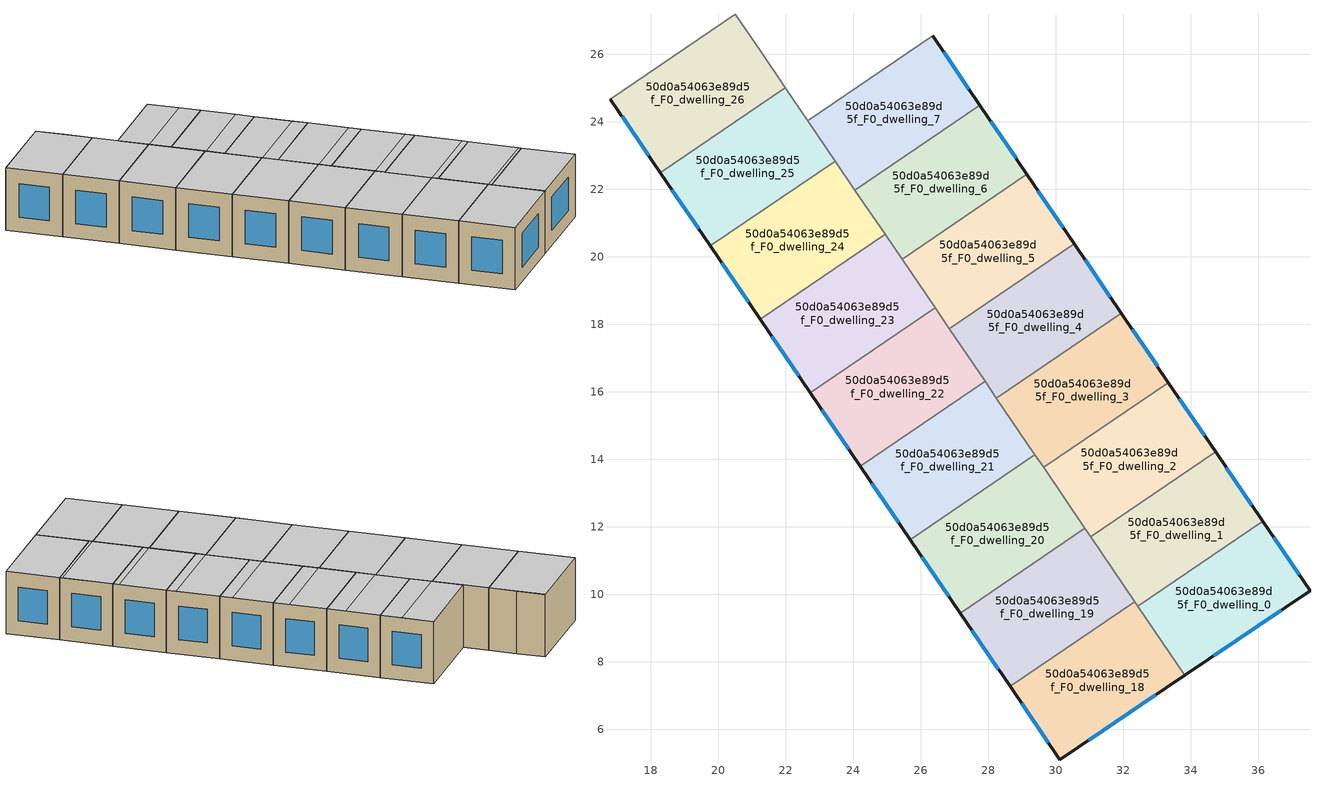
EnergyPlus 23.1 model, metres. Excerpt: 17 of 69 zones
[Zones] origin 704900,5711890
50d0a54063e89d5f_F0_dwelling_0
 floor ground (EU_floor_Construction): 36.13,12.17 37.53,10.11 33.83,7.6 32.43,9.65 z0
 wall outside (EU_wall_Construction): 33.83,7.6 37.53,10.11 36.13,12.17 z0:3
 wall to 50d0a54063e89d5f_F0_dwelling_1 (EU_wall_Construction): 36.13,12.17 32.43,9.65 z0:3
 wall to 50d0a54063e89d5f_F0_dwelling_18 (EU_wall_Construction): 32.43,9.65 33.83,7.6 z0:3
 window (EU_Window_Construction): 37.21,10.59 36.46,11.69 / 34.69,8.18 36.68,9.53 z0.69:2.31
 ceiling to 50d0a54063e89d5f_F1_dwelling_1 (EU_floor_Construction): 37.53,10.11 36.13,12.17 32.44,9.66 33.84,7.61 z3
 ceiling to 50d0a54063e89d5f_F1_dwelling_0 (EU_floor_Construction): 33.84,7.61 32.44,9.66 32.43,9.65 33.83,7.6 z3
50d0a54063e89d5f_F0_dwelling_1
 floor ground (EU_floor_Construction): 34.74,14.22 36.13,12.17 32.43,9.65 31.04,11.71 z0
 wall outside (EU_wall_Construction): 36.13,12.17 34.74,14.22 z0:3
 wall to 50d0a54063e89d5f_F0_dwelling_2 (EU_wall_Construction): 34.74,14.22 31.04,11.71 z0:3
 wall to 50d0a54063e89d5f_F0_dwelling_19 (EU_wall_Construction): 31.04,11.71 32.34,9.79 z0:3
 wall to 50d0a54063e89d5f_F0_dwelling_18 (EU_wall_Construction): 32.34,9.79 32.43,9.65 z0:3
 window (EU_Window_Construction): 35.81,12.65 35.06,13.75 z0.69:2.31
 ceiling to 50d0a54063e89d5f_F1_dwelling_3 (EU_floor_Construction): 36.05,12.3 34.74,14.22 31.04,11.71 32.35,9.78 z3
 ceiling to 50d0a54063e89d5f_F1_dwelling_1 (EU_floor_Construction): 36.13,12.17 36.05,12.3 32.36,9.79 32.44,9.66 z3
50d0a54063e89d5f_F0_dwelling_18
 floor ground (EU_floor_Construction): 32.34,9.79 33.83,7.6 30.12,5.1 28.65,7.27 z0
 wall outside (EU_wall_Construction): 28.65,7.27 30.12,5.1 33.83,7.6 z0:3
 wall to 50d0a54063e89d5f_F0_dwelling_19 (EU_wall_Construction): 32.34,9.79 28.65,7.27 z0:3
 window (EU_Window_Construction): 30.98,5.68 32.97,7.02 / 28.99,6.77 29.78,5.6 z0.69:2.31
 ceiling to 50d0a54063e89d5f_F1_dwelling_0 (EU_floor_Construction): 33.83,7.6 32.35,9.78 28.65,7.27 30.12,5.1 z3
50d0a54063e89d5f_F0_dwelling_19
 floor ground (EU_floor_Construction): 30.86,11.96 32.34,9.79 28.65,7.27 27.17,9.45 z0
 wall outside (EU_wall_Construction): 27.17,9.45 28.65,7.27 z0:3
 wall to 50d0a54063e89d5f_F0_dwelling_20 (EU_wall_Construction): 30.86,11.96 27.17,9.45 z0:3
 wall to 50d0a54063e89d5f_F0_dwelling_2 (EU_wall_Construction): 31.04,11.71 30.86,11.96 z0:3
 window (EU_Window_Construction): 27.51,8.94 28.3,7.77 z0.69:2.31
 ceiling to 50d0a54063e89d5f_F1_dwelling_2 (EU_floor_Construction): 32.34,9.79 30.87,11.96 27.17,9.44 28.65,7.27 z3
50d0a54063e89d5f_F0_dwelling_2
 floor ground (EU_floor_Construction): 33.34,16.28 34.74,14.22 31.04,11.71 29.64,13.76 z0
 wall outside (EU_wall_Construction): 34.74,14.22 33.34,16.28 z0:3
 wall to 50d0a54063e89d5f_F0_dwelling_3 (EU_wall_Construction): 33.34,16.28 29.64,13.76 z0:3
 wall to 50d0a54063e89d5f_F0_dwelling_20 (EU_wall_Construction): 29.64,13.76 30.86,11.96 z0:3
 window (EU_Window_Construction): 34.41,14.7 33.66,15.8 z0.69:2.31
 ceiling to 50d0a54063e89d5f_F1_dwelling_5 (EU_floor_Construction): 34.57,14.47 33.34,16.28 29.64,13.76 30.87,11.96 z3
 ceiling to 50d0a54063e89d5f_F1_dwelling_3 (EU_floor_Construction): 34.74,14.22 34.57,14.47 30.87,11.96 31.04,11.71 z3
50d0a54063e89d5f_F0_dwelling_20
 floor ground (EU_floor_Construction): 29.38,14.14 30.86,11.96 27.17,9.45 25.69,11.62 z0
 wall outside (EU_wall_Construction): 25.69,11.62 27.17,9.45 z0:3
 wall to 50d0a54063e89d5f_F0_dwelling_21 (EU_wall_Construction): 29.38,14.14 25.69,11.62 z0:3
 wall to 50d0a54063e89d5f_F0_dwelling_3 (EU_wall_Construction): 29.64,13.76 29.38,14.14 z0:3
 window (EU_Window_Construction): 26.03,11.12 26.82,9.95 z0.69:2.31
 ceiling to 50d0a54063e89d5f_F1_dwelling_4 (EU_floor_Construction): 30.86,11.96 29.39,14.13 25.69,11.62 27.17,9.45 z3
50d0a54063e89d5f_F0_dwelling_21
 floor ground (EU_floor_Construction): 27.9,16.31 29.38,14.14 25.69,11.62 24.2,13.8 z0
 wall outside (EU_wall_Construction): 24.2,13.8 25.69,11.62 z0:3
 wall to 50d0a54063e89d5f_F0_dwelling_22 (EU_wall_Construction): 27.9,16.31 24.2,13.8 z0:3
 wall to 50d0a54063e89d5f_F0_dwelling_3 (EU_wall_Construction): 29.38,14.14 28.24,15.82 z0:3
 wall to 50d0a54063e89d5f_F0_dwelling_4 (EU_wall_Construction): 28.24,15.82 27.9,16.31 z0:3
 window (EU_Window_Construction): 24.55,13.29 25.34,12.13 z0.69:2.31
 ceiling adiabatic (EU_roof_Construction): 29.38,14.14 27.91,16.31 24.21,13.79 25.69,11.62 z3
50d0a54063e89d5f_F0_dwelling_22
 floor ground (EU_floor_Construction): 26.42,18.49 27.9,16.31 24.2,13.8 22.72,15.97 z0
 wall outside (EU_wall_Construction): 22.72,15.97 24.2,13.8 z0:3
 wall to 50d0a54063e89d5f_F0_dwelling_23 (EU_wall_Construction): 26.42,18.49 22.72,15.97 z0:3
 wall to 50d0a54063e89d5f_F0_dwelling_4 (EU_wall_Construction): 27.9,16.31 26.84,17.87 z0:3
 wall to 50d0a54063e89d5f_F0_dwelling_5 (EU_wall_Construction): 26.84,17.87 26.42,18.49 z0:3
 window (EU_Window_Construction): 23.07,15.47 23.86,14.3 z0.69:2.31
 ceiling adiabatic (EU_roof_Construction): 27.9,16.31 26.43,18.48 22.72,15.97 24.2,13.8 z3
50d0a54063e89d5f_F0_dwelling_23
 floor ground (EU_floor_Construction): 24.94,20.67 26.42,18.49 22.72,15.97 21.24,18.15 z0
 wall outside (EU_wall_Construction): 21.24,18.15 22.72,15.97 z0:3
 wall to 50d0a54063e89d5f_F0_dwelling_24 (EU_wall_Construction): 24.94,20.67 21.24,18.15 z0:3
 wall to 50d0a54063e89d5f_F0_dwelling_5 (EU_wall_Construction): 26.42,18.49 25.45,19.92 z0:3
 wall to 50d0a54063e89d5f_F0_dwelling_6 (EU_wall_Construction): 25.45,19.92 24.95,20.66 z0:3
 window (EU_Window_Construction): 21.59,17.65 22.38,16.48 z0.69:2.31
 ceiling to 50d0a54063e89d5f_F1_dwelling_10 (EU_floor_Construction): 26.42,18.49 24.95,20.66 21.25,18.14 22.73,15.97 z3
50d0a54063e89d5f_F0_dwelling_24
 floor ground (EU_floor_Construction): 23.46,22.84 24.94,20.67 21.24,18.15 19.77,20.32 z0
 wall outside (EU_wall_Construction): 19.77,20.32 21.24,18.15 z0:3
 wall to 50d0a54063e89d5f_F0_dwelling_25 (EU_wall_Construction): 23.46,22.84 19.77,20.32 z0:3
 wall to 50d0a54063e89d5f_F0_dwelling_6 (EU_wall_Construction): 24.94,20.67 24.05,21.98 z0:3
 wall to 50d0a54063e89d5f_F0_dwelling_7 (EU_wall_Construction): 24.05,21.98 23.46,22.84 z0:3
 window (EU_Window_Construction): 20.11,19.82 20.9,18.65 z0.69:2.31
 ceiling to 50d0a54063e89d5f_F1_dwelling_12 (EU_floor_Construction): 24.94,20.67 23.47,22.83 19.77,20.32 21.24,18.15 z3
50d0a54063e89d5f_F0_dwelling_25
 floor ground (EU_floor_Construction): 21.99,25.01 23.46,22.84 19.77,20.32 18.29,22.5 z0
 wall outside (EU_wall_Construction): 18.29,22.5 19.77,20.32 z0:3
 wall to 50d0a54063e89d5f_F0_dwelling_26 (EU_wall_Construction): 21.99,25.01 18.29,22.5 z0:3
 wall to 50d0a54063e89d5f_F0_dwelling_7 (EU_wall_Construction): 23.46,22.84 22.65,24.03 z0:3
 wall to 50d0a54063e89d5f_F0_dwelling_8 (EU_wall_Construction): 22.65,24.03 21.99,25.01 z0:3
 window (EU_Window_Construction): 18.63,22 19.42,20.83 z0.69:2.31
 ceiling to 50d0a54063e89d5f_F1_dwelling_14 (EU_floor_Construction): 23.46,22.84 21.99,25.01 18.29,22.49 19.77,20.32 z3
50d0a54063e89d5f_F0_dwelling_26
 floor ground (EU_floor_Construction): 20.51,27.19 21.99,25.01 18.29,22.5 16.81,24.67 z0
 wall outside (EU_wall_Construction): 16.81,24.67 18.29,22.5 z0:3
 wall to 50d0a54063e89d5f_F0_dwelling_27 (EU_wall_Construction): 20.51,27.19 16.81,24.67 z0:3
 wall to 50d0a54063e89d5f_F0_dwelling_9 (EU_wall_Construction): 21.26,26.09 20.51,27.19 z0:3
 wall to 50d0a54063e89d5f_F0_dwelling_8 (EU_wall_Construction): 21.99,25.01 21.26,26.09 z0:3
 window (EU_Window_Construction): 17.15,24.17 17.94,23 z0.69:2.31
 ceiling to 50d0a54063e89d5f_F1_dwelling_16 (EU_floor_Construction): 21.99,25.01 20.51,27.18 16.81,24.67 18.29,22.5 z3
50d0a54063e89d5f_F0_dwelling_3
 floor ground (EU_floor_Construction): 31.94,18.33 33.34,16.28 29.64,13.76 28.24,15.82 z0
 wall outside (EU_wall_Construction): 33.34,16.28 31.94,18.33 z0:3
 wall to 50d0a54063e89d5f_F0_dwelling_4 (EU_wall_Construction): 31.94,18.33 28.24,15.82 z0:3
 window (EU_Window_Construction): 33.02,16.75 32.27,17.86 z0.69:2.31
 ceiling to 50d0a54063e89d5f_F1_dwelling_7 (EU_floor_Construction): 33.09,16.65 31.94,18.33 28.24,15.82 29.39,14.13 z3
 ceiling to 50d0a54063e89d5f_F1_dwelling_5 (EU_floor_Construction): 33.34,16.28 33.09,16.65 29.39,14.13 29.64,13.76 z3
50d0a54063e89d5f_F0_dwelling_4
 floor ground (EU_floor_Construction): 30.55,20.39 31.94,18.33 28.24,15.82 26.84,17.87 z0
 wall outside (EU_wall_Construction): 31.94,18.33 30.55,20.39 z0:3
 wall to 50d0a54063e89d5f_F0_dwelling_5 (EU_wall_Construction): 30.55,20.39 26.84,17.87 z0:3
 window (EU_Window_Construction): 31.62,18.81 30.87,19.91 z0.69:2.31
 ceiling to 50d0a54063e89d5f_F1_dwelling_9 (EU_floor_Construction): 31.61,18.82 30.54,20.39 26.85,17.87 27.91,16.31 z3
 ceiling to 50d0a54063e89d5f_F1_dwelling_7 (EU_floor_Construction): 31.94,18.33 31.61,18.82 27.91,16.31 28.24,15.82 z3
50d0a54063e89d5f_F0_dwelling_5
 floor ground (EU_floor_Construction): 29.15,22.44 30.55,20.39 26.84,17.87 25.45,19.92 z0
 wall outside (EU_wall_Construction): 30.55,20.39 29.15,22.44 z0:3
 wall to 50d0a54063e89d5f_F0_dwelling_6 (EU_wall_Construction): 29.15,22.44 25.45,19.92 z0:3
 window (EU_Window_Construction): 30.22,20.86 29.47,21.97 z0.69:2.31
 ceiling to 50d0a54063e89d5f_F1_dwelling_11 (EU_floor_Construction): 30.13,21 29.15,22.44 25.45,19.93 26.43,18.48 z3
 ceiling to 50d0a54063e89d5f_F1_dwelling_9 (EU_floor_Construction): 30.54,20.39 30.13,21 26.43,18.48 26.85,17.87 z3
50d0a54063e89d5f_F0_dwelling_6
 floor ground (EU_floor_Construction): 27.75,24.5 29.15,22.44 25.45,19.92 24.05,21.98 z0
 wall outside (EU_wall_Construction): 29.15,22.44 27.75,24.5 z0:3
 wall to 50d0a54063e89d5f_F0_dwelling_7 (EU_wall_Construction): 27.75,24.5 24.05,21.98 z0:3
 window (EU_Window_Construction): 28.82,22.92 28.07,24.02 z0.69:2.31
 ceiling to 50d0a54063e89d5f_F1_dwelling_13 (EU_floor_Construction): 28.65,23.17 27.75,24.5 24.05,21.98 24.95,20.66 z3
 ceiling to 50d0a54063e89d5f_F1_dwelling_11 (EU_floor_Construction): 29.15,22.44 28.65,23.17 24.95,20.66 25.45,19.93 z3
50d0a54063e89d5f_F0_dwelling_7
 floor ground (EU_floor_Construction): 26.35,26.55 27.75,24.5 24.05,21.98 22.65,24.03 z0
 wall outside (EU_wall_Construction): 27.75,24.5 26.35,26.55 z0:3
 wall to 50d0a54063e89d5f_F0_dwelling_8 (EU_wall_Construction): 26.35,26.55 22.65,24.03 z0:3
 window (EU_Window_Construction): 27.43,24.97 26.68,26.07 z0.69:2.31
 ceiling to 50d0a54063e89d5f_F1_dwelling_15 (EU_floor_Construction): 27.17,25.35 26.35,26.55 22.65,24.03 23.47,22.83 z3
 ceiling to 50d0a54063e89d5f_F1_dwelling_13 (EU_floor_Construction): 27.75,24.5 27.17,25.35 23.47,22.83 24.05,21.98 z3
[Building]
EU S2 Campaign: North Axis=0; Terrain=City; Solar Distribution=FullExterior
[Site:Location]
London: Latitude=51.5; Longitude=-0.5; Time Zone=0; Elevation=25
[SizingPeriod:WeatherFileDays]
AnnualSizingPeriod: Begin Month=1; Begin Day of Month=1; End Month=12; End Day of Month=31; Day of Week for Start Day=Monday; Use Weather File Daylight Saving Period=No; Use Weather File Rain and Snow Indicators=No
[MATERIAL]
EU_InternalMass_Material: Roughness=MediumRough; Thickness=0.1; Conductivity=1; Density=1800; Specific Heat=900; Thermal Absorptance=0.9; Solar Absorptance=0.7; Visible Absorptance=0.7
[MATERIAL:NOMASS] Roughness=MediumRough; Thermal Absorptance=0.9; Solar Absorptance=0.7; Visible Absorptance=0.7
Name | Thermal Resistance
EU_wall_NoMass | 0.635353
EU_roof_NoMass | 0.675062
EU_floor_NoMass | 1.96382
[WINDOWMATERIAL:SIMPLEGLAZINGSYSTEM]
EU_Window_SimpleGlazing: UFactor=2.96269; Solar Heat Gain Coefficient=0.76; Visible Transmittance=0.76
[CONSTRUCTION]
EU_wall_Construction: EU_wall_NoMass
EU_roof_Construction: EU_roof_NoMass
EU_floor_Construction: EU_floor_NoMass
EU_InternalMass_Construction: EU_InternalMass_Material
EU_Window_Construction: EU_Window_SimpleGlazing
[ZONE] Type=1; Multiplier=1; Ceiling Height=autocalculate; Floor Area=autocalculate; Part of Total Floor Area=Yes
Name | Volume
50d0a54063e89d5f_F0_dwelling_0 | 33.3567
50d0a54063e89d5f_F0_dwelling_1; 50d0a54063e89d5f_F0_dwelling_5; 50d0a54063e89d5f_F0_dwelling_6 | 33.3516
50d0a54063e89d5f_F0_dwelling_18 | 35.3145
50d0a54063e89d5f_F0_dwelling_19 | 35.3064
50d0a54063e89d5f_F0_dwelling_2 | 33.3435
50d0a54063e89d5f_F0_dwelling_20 | 35.3108
50d0a54063e89d5f_F0_dwelling_21 | 35.3181
50d0a54063e89d5f_F0_dwelling_22 | 35.3101
50d0a54063e89d5f_F0_dwelling_23 | 35.3093
50d0a54063e89d5f_F0_dwelling_24; 50d0a54063e89d5f_F0_dwelling_25 | 35.3071
50d0a54063e89d5f_F0_dwelling_26 | 35.3057
50d0a54063e89d5f_F0_dwelling_3 | 33.3545
50d0a54063e89d5f_F0_dwelling_4; 50d0a54063e89d5f_F0_dwelling_7 | 33.3442
[INTERNALMASS] Construction=EU_InternalMass_Construction
Name | Zone or ZoneList | Surface Area
50d0a54063e89d5f_F0_dwelling_0_EU_InternalMass | 50d0a54063e89d5f_F0_dwelling_0 | 11.1187
50d0a54063e89d5f_F0_dwelling_1_EU_InternalMass | 50d0a54063e89d5f_F0_dwelling_1 | 11.1172
50d0a54063e89d5f_F0_dwelling_2_EU_InternalMass | 50d0a54063e89d5f_F0_dwelling_2 | 11.1147
50d0a54063e89d5f_F0_dwelling_3_EU_InternalMass | 50d0a54063e89d5f_F0_dwelling_3 | 11.1184
50d0a54063e89d5f_F0_dwelling_4_EU_InternalMass | 50d0a54063e89d5f_F0_dwelling_4 | 11.1147
50d0a54063e89d5f_F0_dwelling_5_EU_InternalMass | 50d0a54063e89d5f_F0_dwelling_5 | 11.1172
50d0a54063e89d5f_F0_dwelling_6_EU_InternalMass | 50d0a54063e89d5f_F0_dwelling_6 | 11.1174
50d0a54063e89d5f_F0_dwelling_7_EU_InternalMass | 50d0a54063e89d5f_F0_dwelling_7 | 11.1149
50d0a54063e89d5f_F0_dwelling_18_EU_InternalMass | 50d0a54063e89d5f_F0_dwelling_18 | 11.7716
50d0a54063e89d5f_F0_dwelling_19_EU_InternalMass | 50d0a54063e89d5f_F0_dwelling_19 | 11.7689
50d0a54063e89d5f_F0_dwelling_20_EU_InternalMass | 50d0a54063e89d5f_F0_dwelling_20 | 11.7701
50d0a54063e89d5f_F0_dwelling_21_EU_InternalMass | 50d0a54063e89d5f_F0_dwelling_21 | 11.7727
50d0a54063e89d5f_F0_dwelling_22_EU_InternalMass | 50d0a54063e89d5f_F0_dwelling_22 | 11.7701
50d0a54063e89d5f_F0_dwelling_23_EU_InternalMass | 50d0a54063e89d5f_F0_dwelling_23 | 11.7699
50d0a54063e89d5f_F0_dwelling_24_EU_InternalMass | 50d0a54063e89d5f_F0_dwelling_24 | 11.7688
50d0a54063e89d5f_F0_dwelling_25_EU_InternalMass | 50d0a54063e89d5f_F0_dwelling_25 | 11.7688
50d0a54063e89d5f_F0_dwelling_26_EU_InternalMass | 50d0a54063e89d5f_F0_dwelling_26 | 11.7687
[OTHEREQUIPMENT] Fuel Type=Electricity; Design Level Calculation Method=Watts/Area; Power per Zone Floor Area=1; Fraction Latent=0; Fraction Radiant=0; Fraction Lost=0; Carbon Dioxide Generation Rate=0; EndUse Subcategory=EU_Step8_InternalGains
Name | Zone or ZoneList or Space or SpaceList | Schedule
EU_Step8_InternalGain_50d0a54063e89d5f_F0_dwelling_0_f000 | 50d0a54063e89d5f_F0_dwelling_0 | EU_Step8_GainSchedule_50d0a54063e89d5f_F0_dwelling_0_f000
EU_Step8_InternalGain_50d0a54063e89d5f_F0_dwelling_1_f000 | 50d0a54063e89d5f_F0_dwelling_1 | EU_Step8_GainSchedule_50d0a54063e89d5f_F0_dwelling_1_f000
EU_Step8_InternalGain_50d0a54063e89d5f_F0_dwelling_2_f000 | 50d0a54063e89d5f_F0_dwelling_2 | EU_Step8_GainSchedule_50d0a54063e89d5f_F0_dwelling_2_f000
EU_Step8_InternalGain_50d0a54063e89d5f_F0_dwelling_3_f000 | 50d0a54063e89d5f_F0_dwelling_3 | EU_Step8_GainSchedule_50d0a54063e89d5f_F0_dwelling_3_f000
EU_Step8_InternalGain_50d0a54063e89d5f_F0_dwelling_4_f000 | 50d0a54063e89d5f_F0_dwelling_4 | EU_Step8_GainSchedule_50d0a54063e89d5f_F0_dwelling_4_f000
EU_Step8_InternalGain_50d0a54063e89d5f_F0_dwelling_5_f000 | 50d0a54063e89d5f_F0_dwelling_5 | EU_Step8_GainSchedule_50d0a54063e89d5f_F0_dwelling_5_f000
EU_Step8_InternalGain_50d0a54063e89d5f_F0_dwelling_6_f000 | 50d0a54063e89d5f_F0_dwelling_6 | EU_Step8_GainSchedule_50d0a54063e89d5f_F0_dwelling_6_f000
EU_Step8_InternalGain_50d0a54063e89d5f_F0_dwelling_7_f000 | 50d0a54063e89d5f_F0_dwelling_7 | EU_Step8_GainSchedule_50d0a54063e89d5f_F0_dwelling_7_f000
EU_Step8_InternalGain_50d0a54063e89d5f_F0_dwelling_18_f000 | 50d0a54063e89d5f_F0_dwelling_18 | EU_Step8_GainSchedule_50d0a54063e89d5f_F0_dwelling_18_f000
EU_Step8_InternalGain_50d0a54063e89d5f_F0_dwelling_19_f000 | 50d0a54063e89d5f_F0_dwelling_19 | EU_Step8_GainSchedule_50d0a54063e89d5f_F0_dwelling_19_f000
EU_Step8_InternalGain_50d0a54063e89d5f_F0_dwelling_20_f000 | 50d0a54063e89d5f_F0_dwelling_20 | EU_Step8_GainSchedule_50d0a54063e89d5f_F0_dwelling_20_f000
EU_Step8_InternalGain_50d0a54063e89d5f_F0_dwelling_21_f000 | 50d0a54063e89d5f_F0_dwelling_21 | EU_Step8_GainSchedule_50d0a54063e89d5f_F0_dwelling_21_f000
EU_Step8_InternalGain_50d0a54063e89d5f_F0_dwelling_22_f000 | 50d0a54063e89d5f_F0_dwelling_22 | EU_Step8_GainSchedule_50d0a54063e89d5f_F0_dwelling_22_f000
EU_Step8_InternalGain_50d0a54063e89d5f_F0_dwelling_23_f000 | 50d0a54063e89d5f_F0_dwelling_23 | EU_Step8_GainSchedule_50d0a54063e89d5f_F0_dwelling_23_f000
EU_Step8_InternalGain_50d0a54063e89d5f_F0_dwelling_24_f000 | 50d0a54063e89d5f_F0_dwelling_24 | EU_Step8_GainSchedule_50d0a54063e89d5f_F0_dwelling_24_f000
EU_Step8_InternalGain_50d0a54063e89d5f_F0_dwelling_25_f000 | 50d0a54063e89d5f_F0_dwelling_25 | EU_Step8_GainSchedule_50d0a54063e89d5f_F0_dwelling_25_f000
EU_Step8_InternalGain_50d0a54063e89d5f_F0_dwelling_26_f000 | 50d0a54063e89d5f_F0_dwelling_26 | EU_Step8_GainSchedule_50d0a54063e89d5f_F0_dwelling_26_f000
[ZONEVENTILATION:DESIGNFLOWRATE] Schedule=EU_AlwaysOn; Design Flow Rate Calculation Method=AirChanges/Hour; Air Changes per Hour=0.555504; Ventilation Type=Natural; Fan Pressure Rise=0; Fan Total Efficiency=1; Constant Term Coefficient=1; Temperature Term Coefficient=0; Velocity Term Coefficient=0; Velocity Squared Term Coefficient=0; Minimum Indoor Temperature=-100; Maximum Indoor Temperature=100; Delta Temperature=-100; Minimum Outdoor Temperature=-100; Maximum Outdoor Temperature=100; Maximum Wind Speed=40
Name | Zone or ZoneList or Space or SpaceList
EU_ConstantAir_50d0a54063e89d5f_F0_dwelling_0 | 50d0a54063e89d5f_F0_dwelling_0
EU_ConstantAir_50d0a54063e89d5f_F0_dwelling_1 | 50d0a54063e89d5f_F0_dwelling_1
EU_ConstantAir_50d0a54063e89d5f_F0_dwelling_2 | 50d0a54063e89d5f_F0_dwelling_2
EU_ConstantAir_50d0a54063e89d5f_F0_dwelling_3 | 50d0a54063e89d5f_F0_dwelling_3
EU_ConstantAir_50d0a54063e89d5f_F0_dwelling_4 | 50d0a54063e89d5f_F0_dwelling_4
EU_ConstantAir_50d0a54063e89d5f_F0_dwelling_5 | 50d0a54063e89d5f_F0_dwelling_5
EU_ConstantAir_50d0a54063e89d5f_F0_dwelling_6 | 50d0a54063e89d5f_F0_dwelling_6
EU_ConstantAir_50d0a54063e89d5f_F0_dwelling_7 | 50d0a54063e89d5f_F0_dwelling_7
EU_ConstantAir_50d0a54063e89d5f_F0_dwelling_18 | 50d0a54063e89d5f_F0_dwelling_18
EU_ConstantAir_50d0a54063e89d5f_F0_dwelling_19 | 50d0a54063e89d5f_F0_dwelling_19
EU_ConstantAir_50d0a54063e89d5f_F0_dwelling_20 | 50d0a54063e89d5f_F0_dwelling_20
EU_ConstantAir_50d0a54063e89d5f_F0_dwelling_21 | 50d0a54063e89d5f_F0_dwelling_21
EU_ConstantAir_50d0a54063e89d5f_F0_dwelling_22 | 50d0a54063e89d5f_F0_dwelling_22
EU_ConstantAir_50d0a54063e89d5f_F0_dwelling_23 | 50d0a54063e89d5f_F0_dwelling_23
EU_ConstantAir_50d0a54063e89d5f_F0_dwelling_24 | 50d0a54063e89d5f_F0_dwelling_24
EU_ConstantAir_50d0a54063e89d5f_F0_dwelling_25 | 50d0a54063e89d5f_F0_dwelling_25
EU_ConstantAir_50d0a54063e89d5f_F0_dwelling_26 | 50d0a54063e89d5f_F0_dwelling_26
[HVACTEMPLATE:THERMOSTAT] Constant Heating Setpoint=20; Constant Cooling Setpoint=50
EU_HeatOnly_50d0a54063e89d5f_F0_dwelling_0; EU_HeatOnly_50d0a54063e89d5f_F0_dwelling_1; EU_HeatOnly_50d0a54063e89d5f_F0_dwelling_2; EU_HeatOnly_50d0a54063e89d5f_F0_dwelling_3; EU_HeatOnly_50d0a54063e89d5f_F0_dwelling_4; EU_HeatOnly_50d0a54063e89d5f_F0_dwelling_5; EU_HeatOnly_50d0a54063e89d5f_F0_dwelling_6; EU_HeatOnly_50d0a54063e89d5f_F0_dwelling_7; EU_HeatOnly_50d0a54063e89d5f_F0_dwelling_8; EU_HeatOnly_50d0a54063e89d5f_F0_dwelling_9; EU_HeatOnly_50d0a54063e89d5f_F0_dwelling_10; EU_HeatOnly_50d0a54063e89d5f_F0_dwelling_11; EU_HeatOnly_50d0a54063e89d5f_F0_dwelling_12; EU_HeatOnly_50d0a54063e89d5f_F0_dwelling_13; EU_HeatOnly_50d0a54063e89d5f_F0_dwelling_14; EU_HeatOnly_50d0a54063e89d5f_F0_dwelling_15; EU_HeatOnly_50d0a54063e89d5f_F0_dwelling_16; EU_HeatOnly_50d0a54063e89d5f_F0_dwelling_17; EU_HeatOnly_50d0a54063e89d5f_F0_dwelling_18; EU_HeatOnly_50d0a54063e89d5f_F0_dwelling_19; EU_HeatOnly_50d0a54063e89d5f_F0_dwelling_20; EU_HeatOnly_50d0a54063e89d5f_F0_dwelling_21; EU_HeatOnly_50d0a54063e89d5f_F0_dwelling_22; EU_HeatOnly_50d0a54063e89d5f_F0_dwelling_23; EU_HeatOnly_50d0a54063e89d5f_F0_dwelling_24; EU_HeatOnly_50d0a54063e89d5f_F0_dwelling_25; EU_HeatOnly_50d0a54063e89d5f_F0_dwelling_26; EU_HeatOnly_50d0a54063e89d5f_F0_dwelling_27; EU_HeatOnly_50d0a54063e89d5f_F0_dwelling_28; EU_HeatOnly_50d0a54063e89d5f_F0_dwelling_29; EU_HeatOnly_50d0a54063e89d5f_F0_dwelling_30; EU_HeatOnly_50d0a54063e89d5f_F0_dwelling_31; EU_HeatOnly_50d0a54063e89d5f_F0_dwelling_32; EU_HeatOnly_50d0a54063e89d5f_F0_dwelling_33; EU_HeatOnly_50d0a54063e89d5f_F0_dwelling_34; EU_HeatOnly_50d0a54063e89d5f_F1_dwelling_0; EU_HeatOnly_50d0a54063e89d5f_F1_dwelling_1; EU_HeatOnly_50d0a54063e89d5f_F1_dwelling_2; EU_HeatOnly_50d0a54063e89d5f_F1_dwelling_3; EU_HeatOnly_50d0a54063e89d5f_F1_dwelling_4; EU_HeatOnly_50d0a54063e89d5f_F1_dwelling_5; EU_HeatOnly_50d0a54063e89d5f_F1_dwelling_6; EU_HeatOnly_50d0a54063e89d5f_F1_dwelling_7; EU_HeatOnly_50d0a54063e89d5f_F1_dwelling_8; EU_HeatOnly_50d0a54063e89d5f_F1_dwelling_9; EU_HeatOnly_50d0a54063e89d5f_F1_dwelling_10; EU_HeatOnly_50d0a54063e89d5f_F1_dwelling_11; EU_HeatOnly_50d0a54063e89d5f_F1_dwelling_12; EU_HeatOnly_50d0a54063e89d5f_F1_dwelling_13; EU_HeatOnly_50d0a54063e89d5f_F1_dwelling_14; EU_HeatOnly_50d0a54063e89d5f_F1_dwelling_15; EU_HeatOnly_50d0a54063e89d5f_F1_dwelling_16; EU_HeatOnly_50d0a54063e89d5f_F1_dwelling_17; EU_HeatOnly_50d0a54063e89d5f_F1_dwelling_18; EU_HeatOnly_50d0a54063e89d5f_F1_dwelling_19; EU_HeatOnly_50d0a54063e89d5f_F1_dwelling_20; EU_HeatOnly_50d0a54063e89d5f_F1_dwelling_21; EU_HeatOnly_50d0a54063e89d5f_F1_dwelling_22; EU_HeatOnly_50d0a54063e89d5f_F1_dwelling_23; EU_HeatOnly_50d0a54063e89d5f_F1_dwelling_24; EU_HeatOnly_50d0a54063e89d5f_F1_dwelling_25; EU_HeatOnly_50d0a54063e89d5f_F1_dwelling_26; EU_HeatOnly_50d0a54063e89d5f_F1_dwelling_27; EU_HeatOnly_50d0a54063e89d5f_F1_dwelling_28; EU_HeatOnly_50d0a54063e89d5f_F1_dwelling_29; EU_HeatOnly_50d0a54063e89d5f_F1_dwelling_30; EU_HeatOnly_50d0a54063e89d5f_F1_dwelling_31; EU_HeatOnly_50d0a54063e89d5f_F1_dwelling_32; EU_HeatOnly_50d0a54063e89d5f_F1_dwelling_33
[HVACTEMPLATE:ZONE:IDEALLOADSAIRSYSTEM] System Availability Schedule=EU_AlwaysOn; Maximum Heating Supply Air Temperature=50; Minimum Cooling Supply Air Temperature=13; Maximum Heating Supply Air Humidity Ratio=0.0156; Minimum Cooling Supply Air Humidity Ratio=0.0077; Heating Limit=NoLimit; Cooling Limit=NoLimit; Heating Availability Schedule=EU_AlwaysOn; Cooling Availability Schedule=EU_CoolingOff; Dehumidification Control Type=ConstantSensibleHeatRatio; Cooling Sensible Heat Ratio=0.7; Dehumidification Setpoint=60; Humidification Control Type=None; Humidification Setpoint=30; Outdoor Air Method=None; Outdoor Air Flow Rate per Person=0.00944; Outdoor Air Flow Rate per Zone Floor Area=0; Outdoor Air Flow Rate per Zone=0; Demand Controlled Ventilation Type=None; Outdoor Air Economizer Type=NoEconomizer; Heat Recovery Type=None; Sensible Heat Recovery Effectiveness=0.7; Latent Heat Recovery Effectiveness=0.65
Name | Template Thermostat
50d0a54063e89d5f_F0_dwelling_0 | EU_HeatOnly_50d0a54063e89d5f_F0_dwelling_0
50d0a54063e89d5f_F0_dwelling_1 | EU_HeatOnly_50d0a54063e89d5f_F0_dwelling_1
50d0a54063e89d5f_F0_dwelling_2 | EU_HeatOnly_50d0a54063e89d5f_F0_dwelling_2
50d0a54063e89d5f_F0_dwelling_3 | EU_HeatOnly_50d0a54063e89d5f_F0_dwelling_3
50d0a54063e89d5f_F0_dwelling_4 | EU_HeatOnly_50d0a54063e89d5f_F0_dwelling_4
50d0a54063e89d5f_F0_dwelling_5 | EU_HeatOnly_50d0a54063e89d5f_F0_dwelling_5
50d0a54063e89d5f_F0_dwelling_6 | EU_HeatOnly_50d0a54063e89d5f_F0_dwelling_6
50d0a54063e89d5f_F0_dwelling_7 | EU_HeatOnly_50d0a54063e89d5f_F0_dwelling_7
50d0a54063e89d5f_F0_dwelling_18 | EU_HeatOnly_50d0a54063e89d5f_F0_dwelling_18
50d0a54063e89d5f_F0_dwelling_19 | EU_HeatOnly_50d0a54063e89d5f_F0_dwelling_19
50d0a54063e89d5f_F0_dwelling_20 | EU_HeatOnly_50d0a54063e89d5f_F0_dwelling_20
50d0a54063e89d5f_F0_dwelling_21 | EU_HeatOnly_50d0a54063e89d5f_F0_dwelling_21
50d0a54063e89d5f_F0_dwelling_22 | EU_HeatOnly_50d0a54063e89d5f_F0_dwelling_22
50d0a54063e89d5f_F0_dwelling_23 | EU_HeatOnly_50d0a54063e89d5f_F0_dwelling_23
50d0a54063e89d5f_F0_dwelling_24 | EU_HeatOnly_50d0a54063e89d5f_F0_dwelling_24
50d0a54063e89d5f_F0_dwelling_25 | EU_HeatOnly_50d0a54063e89d5f_F0_dwelling_25
50d0a54063e89d5f_F0_dwelling_26 | EU_HeatOnly_50d0a54063e89d5f_F0_dwelling_26
[SIZING:ZONE] Zone Cooling Design Supply Air Temperature Input Method=SupplyAirTemperature; Zone Cooling Design Supply Air Temperature=13; Zone Heating Design Supply Air Temperature Input Method=SupplyAirTemperature; Zone Heating Design Supply Air Temperature=50; Zone Cooling Design Supply Air Humidity Ratio=0.008; Zone Heating Design Supply Air Humidity Ratio=0.008; Cooling Design Air Flow Method=DesignDay; Cooling Design Air Flow Rate=0; Cooling Minimum Air Flow per Zone Floor Area=0.000762; Cooling Minimum Air Flow=0; Cooling Minimum Air Flow Fraction=0.2; Heating Design Air Flow Method=DesignDay; Heating Design Air Flow Rate=0; Heating Maximum Air Flow per Zone Floor Area=0.002032; Heating Maximum Air Flow=0.141576; Heating Maximum Air Flow Fraction=0.3; Account for Dedicated Outdoor Air System=No; Dedicated Outdoor Air System Control Strategy=NeutralSupplyAir; Dedicated Outdoor Air Low Setpoint Temperature for Design=autosize; Dedicated Outdoor Air High Setpoint Temperature for Design=autosize; Zone Load Sizing Method=Sensible Load Only No Latent Load; Zone Latent Cooling Design Supply Air Humidity Ratio Input Method=HumidityRatioDifference; Zone Cooling Design Supply Air Humidity Ratio Difference=0.005; Zone Latent Heating Design Supply Air Humidity Ratio Input Method=HumidityRatioDifference; Zone Humidification Design Supply Air Humidity Ratio Difference=0.005
50d0a54063e89d5f_F0_dwelling_0; 50d0a54063e89d5f_F0_dwelling_1; 50d0a54063e89d5f_F0_dwelling_2; 50d0a54063e89d5f_F0_dwelling_3; 50d0a54063e89d5f_F0_dwelling_4; 50d0a54063e89d5f_F0_dwelling_5; 50d0a54063e89d5f_F0_dwelling_6; 50d0a54063e89d5f_F0_dwelling_7; 50d0a54063e89d5f_F0_dwelling_18; 50d0a54063e89d5f_F0_dwelling_19; 50d0a54063e89d5f_F0_dwelling_20; 50d0a54063e89d5f_F0_dwelling_21; 50d0a54063e89d5f_F0_dwelling_22; 50d0a54063e89d5f_F0_dwelling_23; 50d0a54063e89d5f_F0_dwelling_24; 50d0a54063e89d5f_F0_dwelling_25; 50d0a54063e89d5f_F0_dwelling_26
[SCHEDULE:CONSTANT]
Name | Hourly Value
EU_AlwaysOn | 1
EU_CoolingOff | 0
[SCHEDULE:FILE] Column Number=1; Rows to Skip at Top=0; Number of Hours of Data=8760; Column Separator=Comma; Interpolate to Timestep=No; Minutes per Item=60; Adjust Schedule for Daylight Savings=Yes
Name | File
EU_Step8_GainSchedule_50d0a54063e89d5f_F0_dwelling_0_f000 | ../../schedules/50d0a54063e89d5f/50d0a54063e89d5f_F0_dwelling_0_f000_gain.csv
EU_Step8_GainSchedule_50d0a54063e89d5f_F0_dwelling_1_f000 | ../../schedules/50d0a54063e89d5f/50d0a54063e89d5f_F0_dwelling_1_f000_gain.csv
EU_Step8_GainSchedule_50d0a54063e89d5f_F0_dwelling_2_f000 | ../../schedules/50d0a54063e89d5f/50d0a54063e89d5f_F0_dwelling_2_f000_gain.csv
EU_Step8_GainSchedule_50d0a54063e89d5f_F0_dwelling_3_f000 | ../../schedules/50d0a54063e89d5f/50d0a54063e89d5f_F0_dwelling_3_f000_gain.csv
EU_Step8_GainSchedule_50d0a54063e89d5f_F0_dwelling_4_f000 | ../../schedules/50d0a54063e89d5f/50d0a54063e89d5f_F0_dwelling_4_f000_gain.csv
EU_Step8_GainSchedule_50d0a54063e89d5f_F0_dwelling_5_f000 | ../../schedules/50d0a54063e89d5f/50d0a54063e89d5f_F0_dwelling_5_f000_gain.csv
EU_Step8_GainSchedule_50d0a54063e89d5f_F0_dwelling_6_f000 | ../../schedules/50d0a54063e89d5f/50d0a54063e89d5f_F0_dwelling_6_f000_gain.csv
EU_Step8_GainSchedule_50d0a54063e89d5f_F0_dwelling_7_f000 | ../../schedules/50d0a54063e89d5f/50d0a54063e89d5f_F0_dwelling_7_f000_gain.csv
EU_Step8_GainSchedule_50d0a54063e89d5f_F0_dwelling_18_f000 | ../../schedules/50d0a54063e89d5f/50d0a54063e89d5f_F0_dwelling_18_f000_gain.csv
EU_Step8_GainSchedule_50d0a54063e89d5f_F0_dwelling_19_f000 | ../../schedules/50d0a54063e89d5f/50d0a54063e89d5f_F0_dwelling_19_f000_gain.csv
EU_Step8_GainSchedule_50d0a54063e89d5f_F0_dwelling_20_f000 | ../../schedules/50d0a54063e89d5f/50d0a54063e89d5f_F0_dwelling_20_f000_gain.csv
EU_Step8_GainSchedule_50d0a54063e89d5f_F0_dwelling_21_f000 | ../../schedules/50d0a54063e89d5f/50d0a54063e89d5f_F0_dwelling_21_f000_gain.csv
EU_Step8_GainSchedule_50d0a54063e89d5f_F0_dwelling_22_f000 | ../../schedules/50d0a54063e89d5f/50d0a54063e89d5f_F0_dwelling_22_f000_gain.csv
EU_Step8_GainSchedule_50d0a54063e89d5f_F0_dwelling_23_f000 | ../../schedules/50d0a54063e89d5f/50d0a54063e89d5f_F0_dwelling_23_f000_gain.csv
EU_Step8_GainSchedule_50d0a54063e89d5f_F0_dwelling_24_f000 | ../../schedules/50d0a54063e89d5f/50d0a54063e89d5f_F0_dwelling_24_f000_gain.csv
EU_Step8_GainSchedule_50d0a54063e89d5f_F0_dwelling_25_f000 | ../../schedules/50d0a54063e89d5f/50d0a54063e89d5f_F0_dwelling_25_f000_gain.csv
EU_Step8_GainSchedule_50d0a54063e89d5f_F0_dwelling_26_f000 | ../../schedules/50d0a54063e89d5f/50d0a54063e89d5f_F0_dwelling_26_f000_gain.csv
